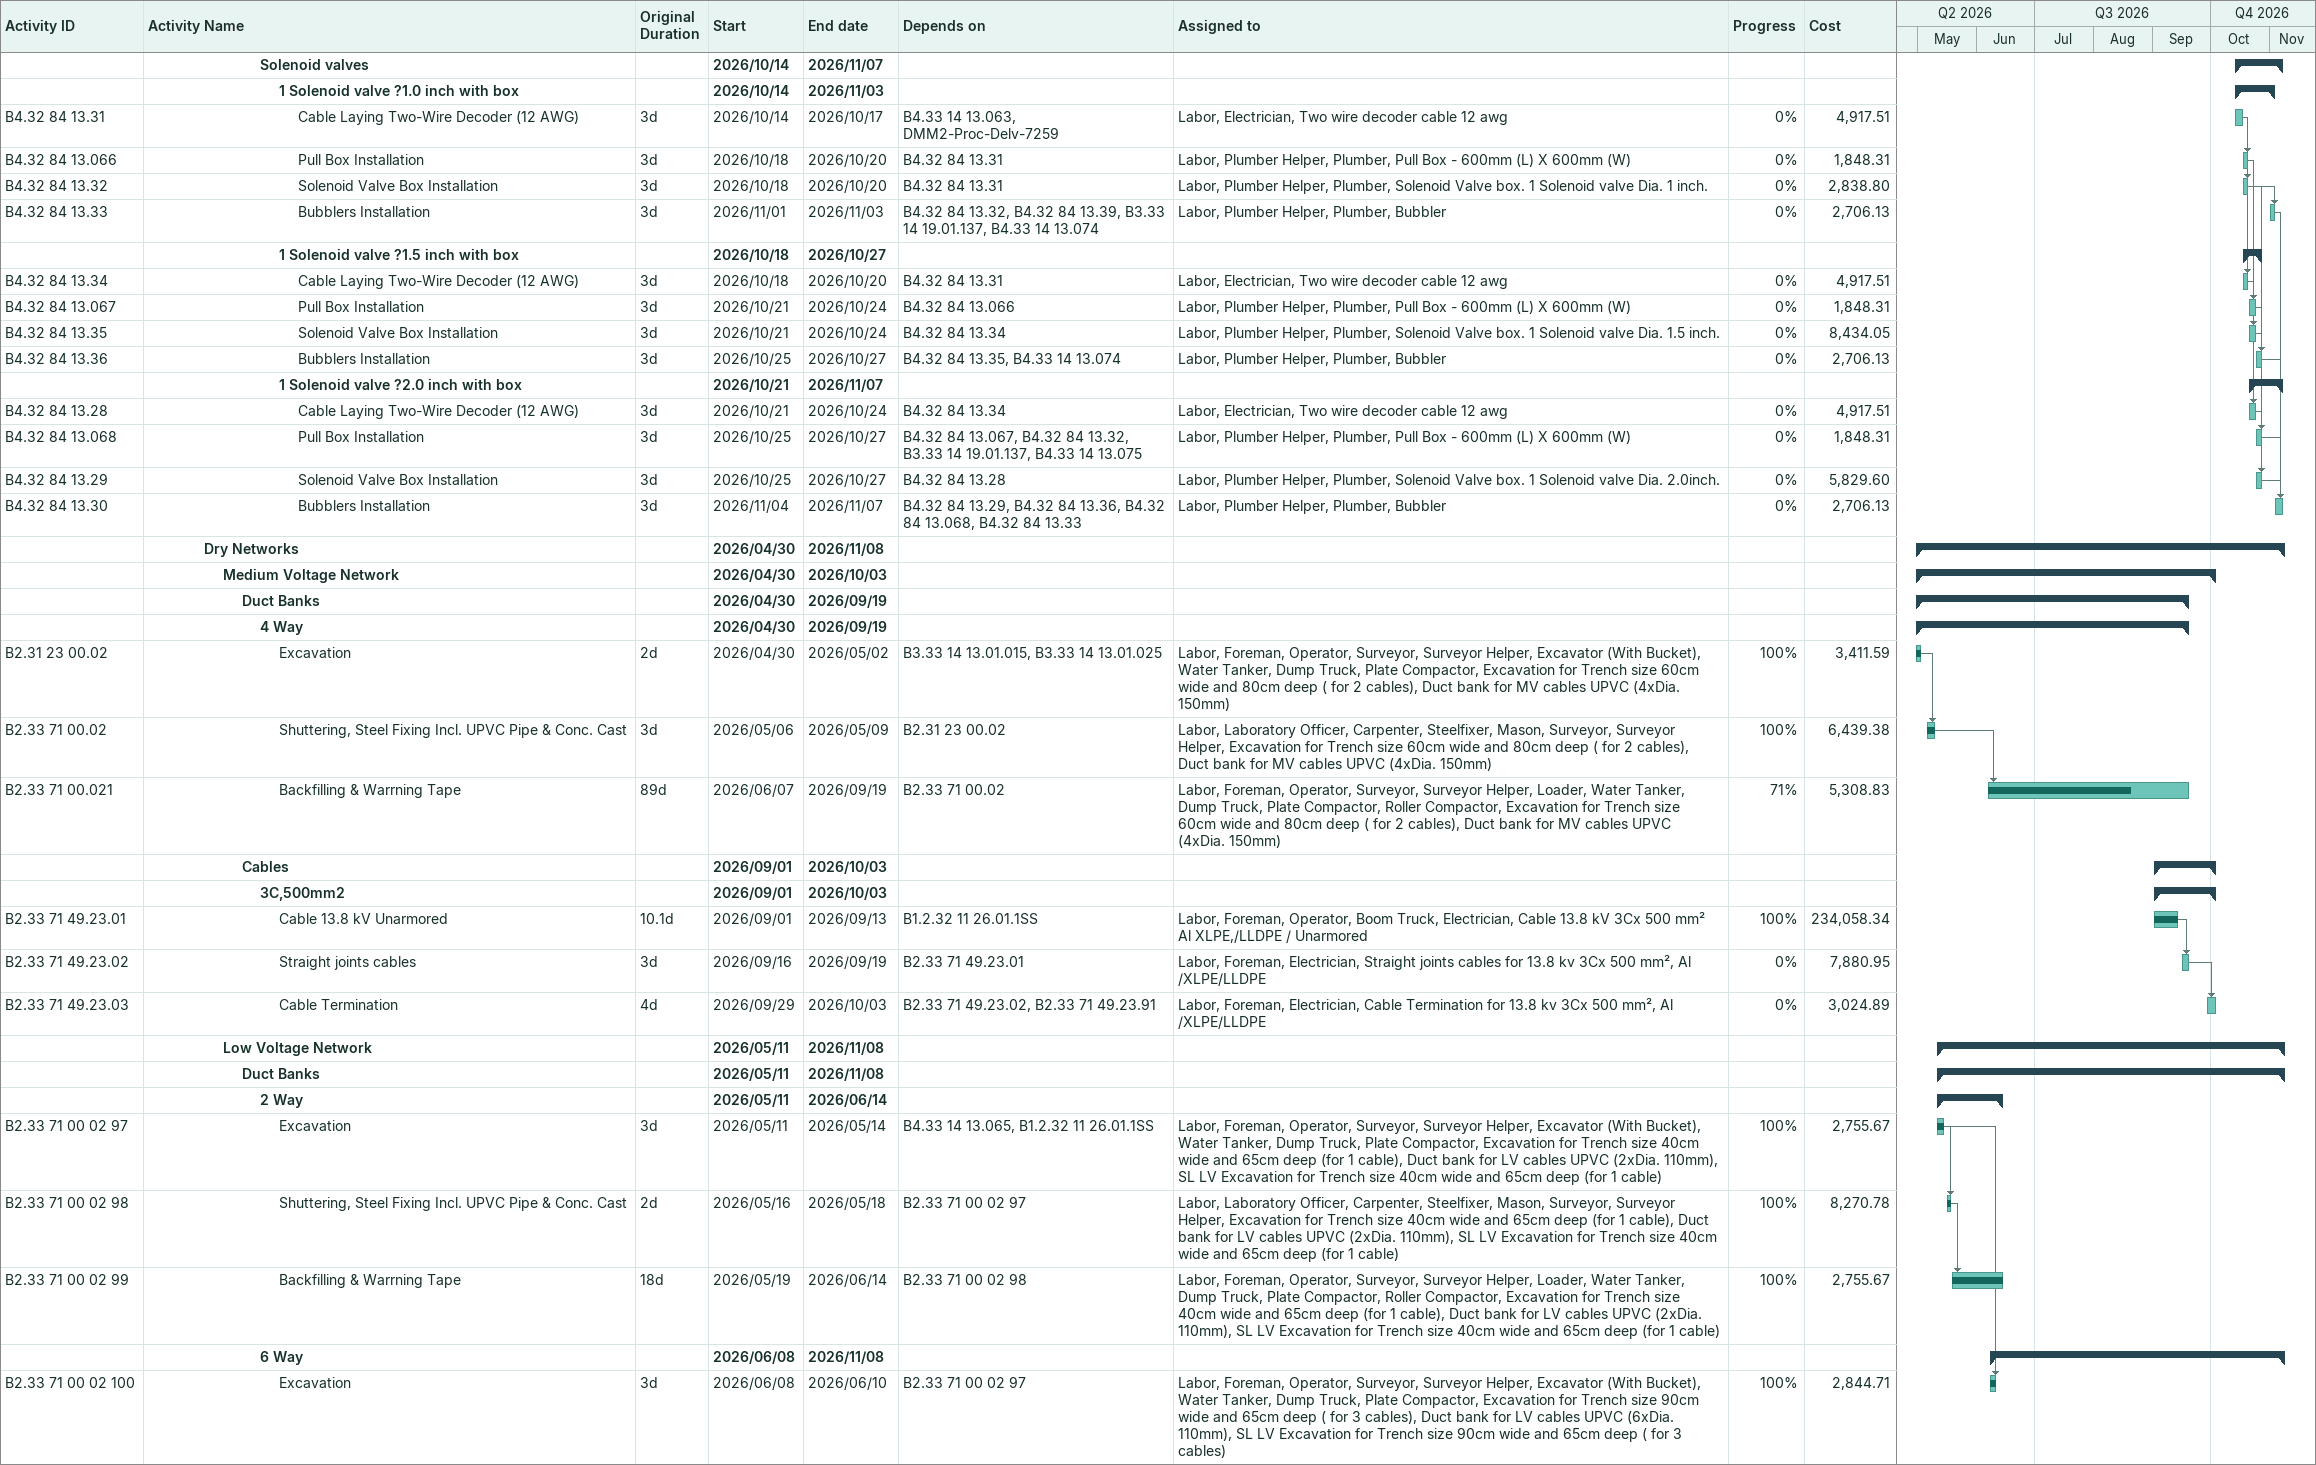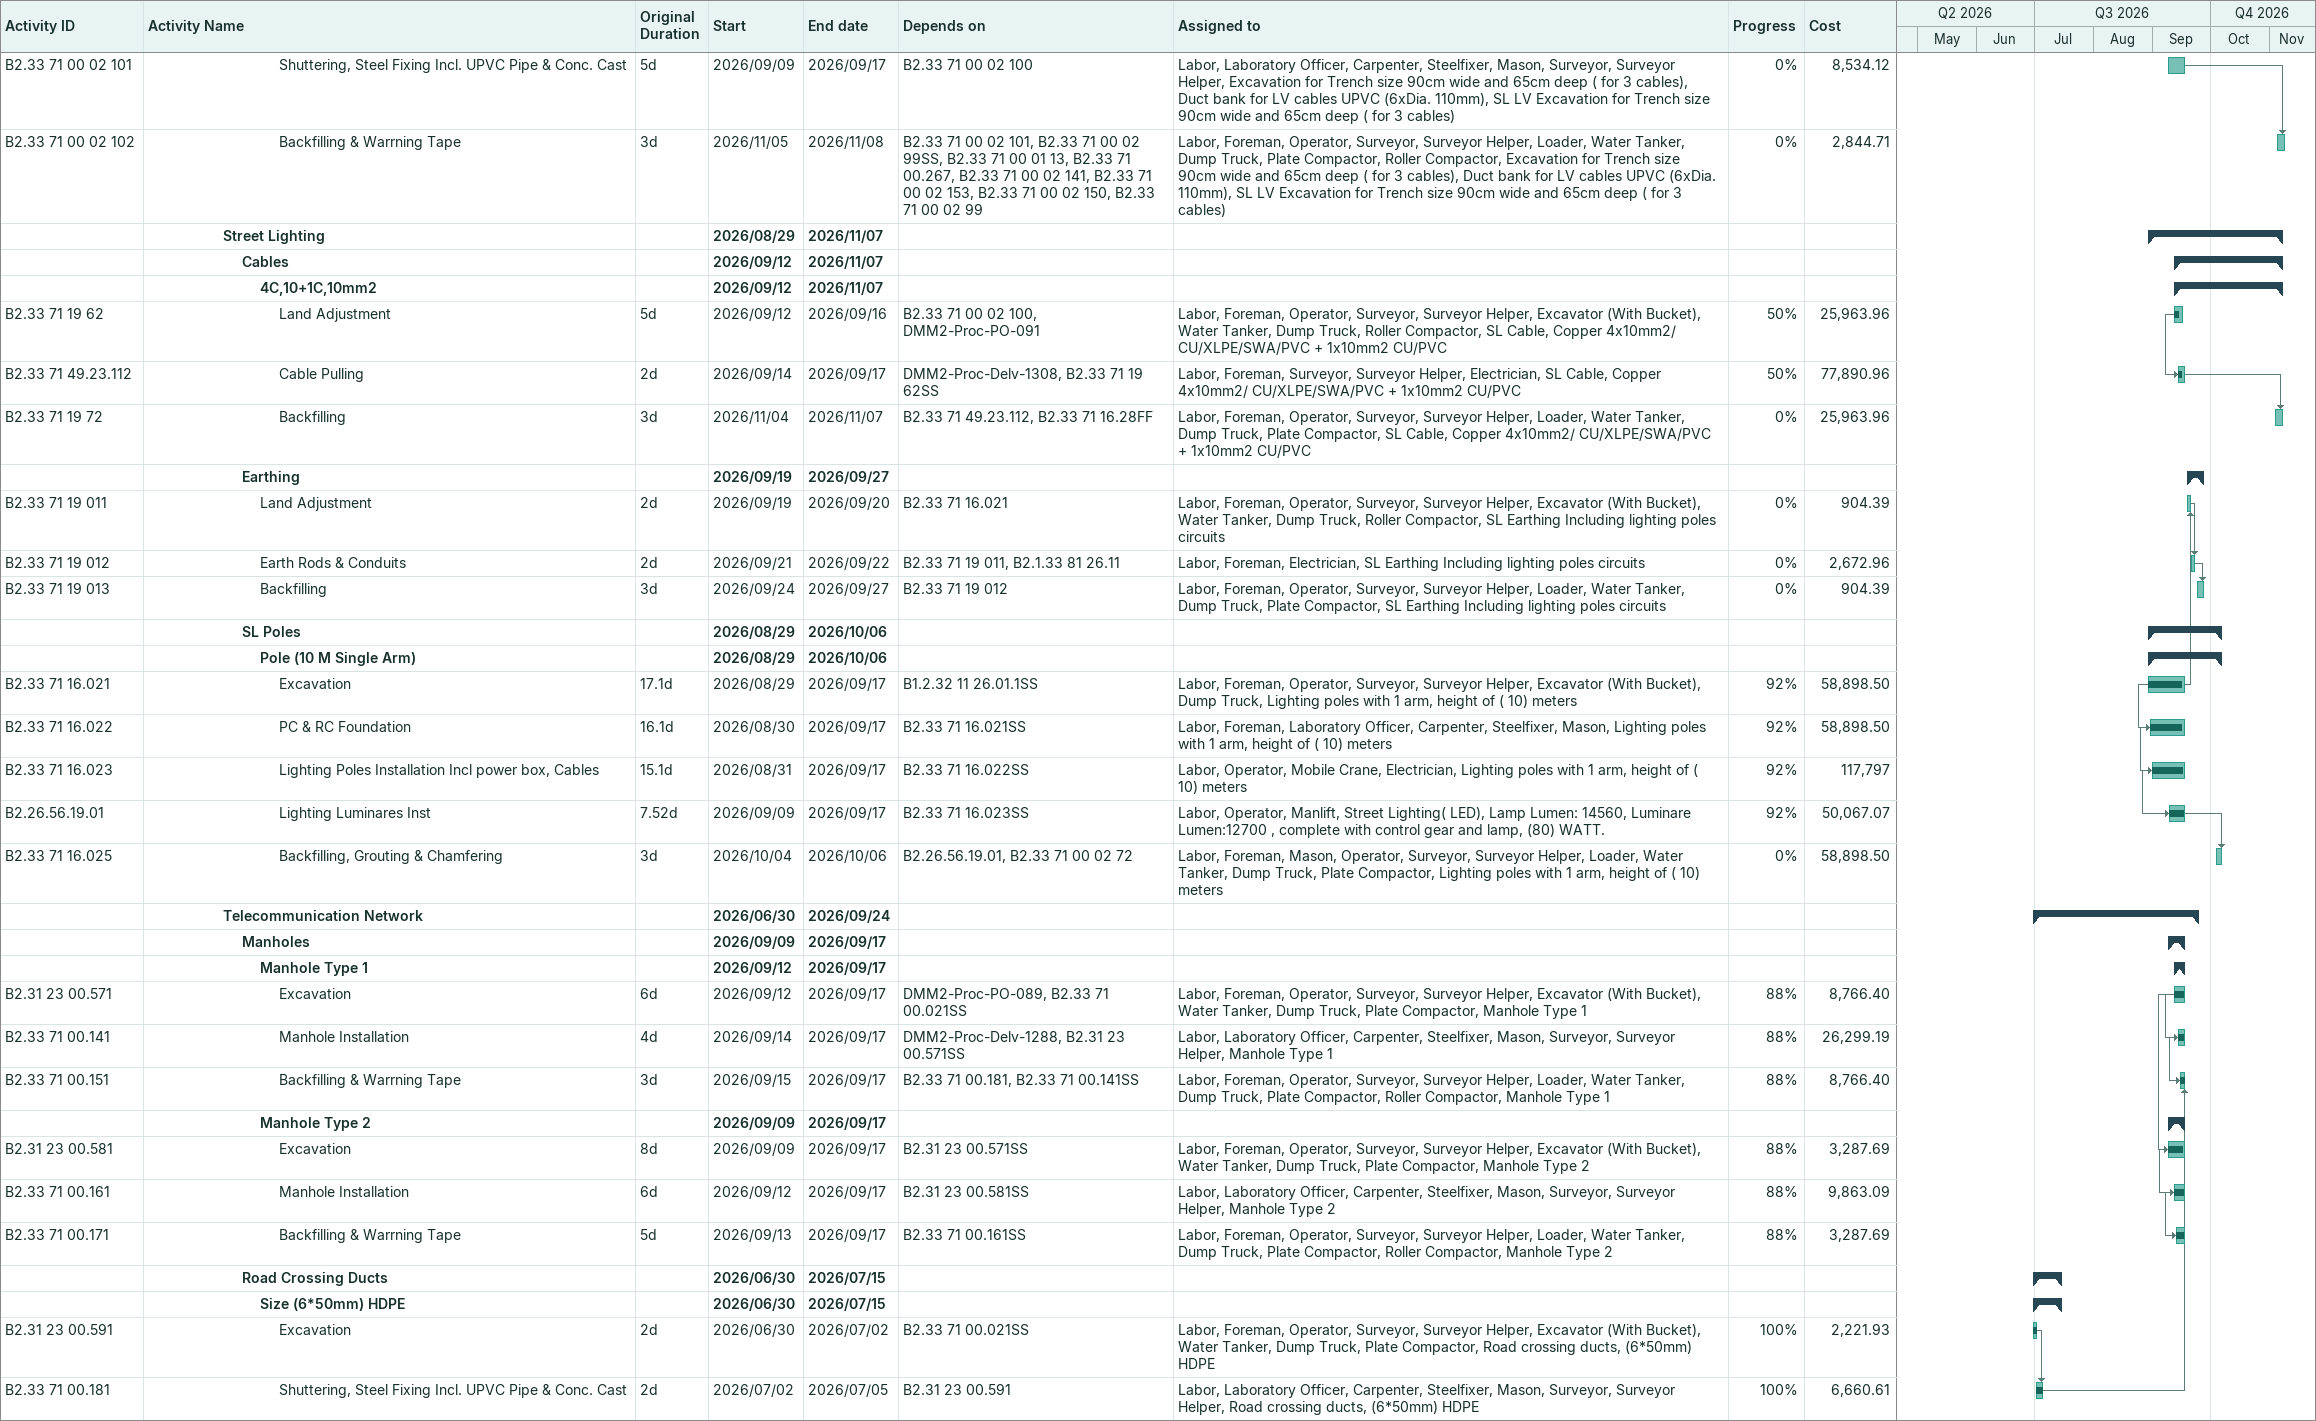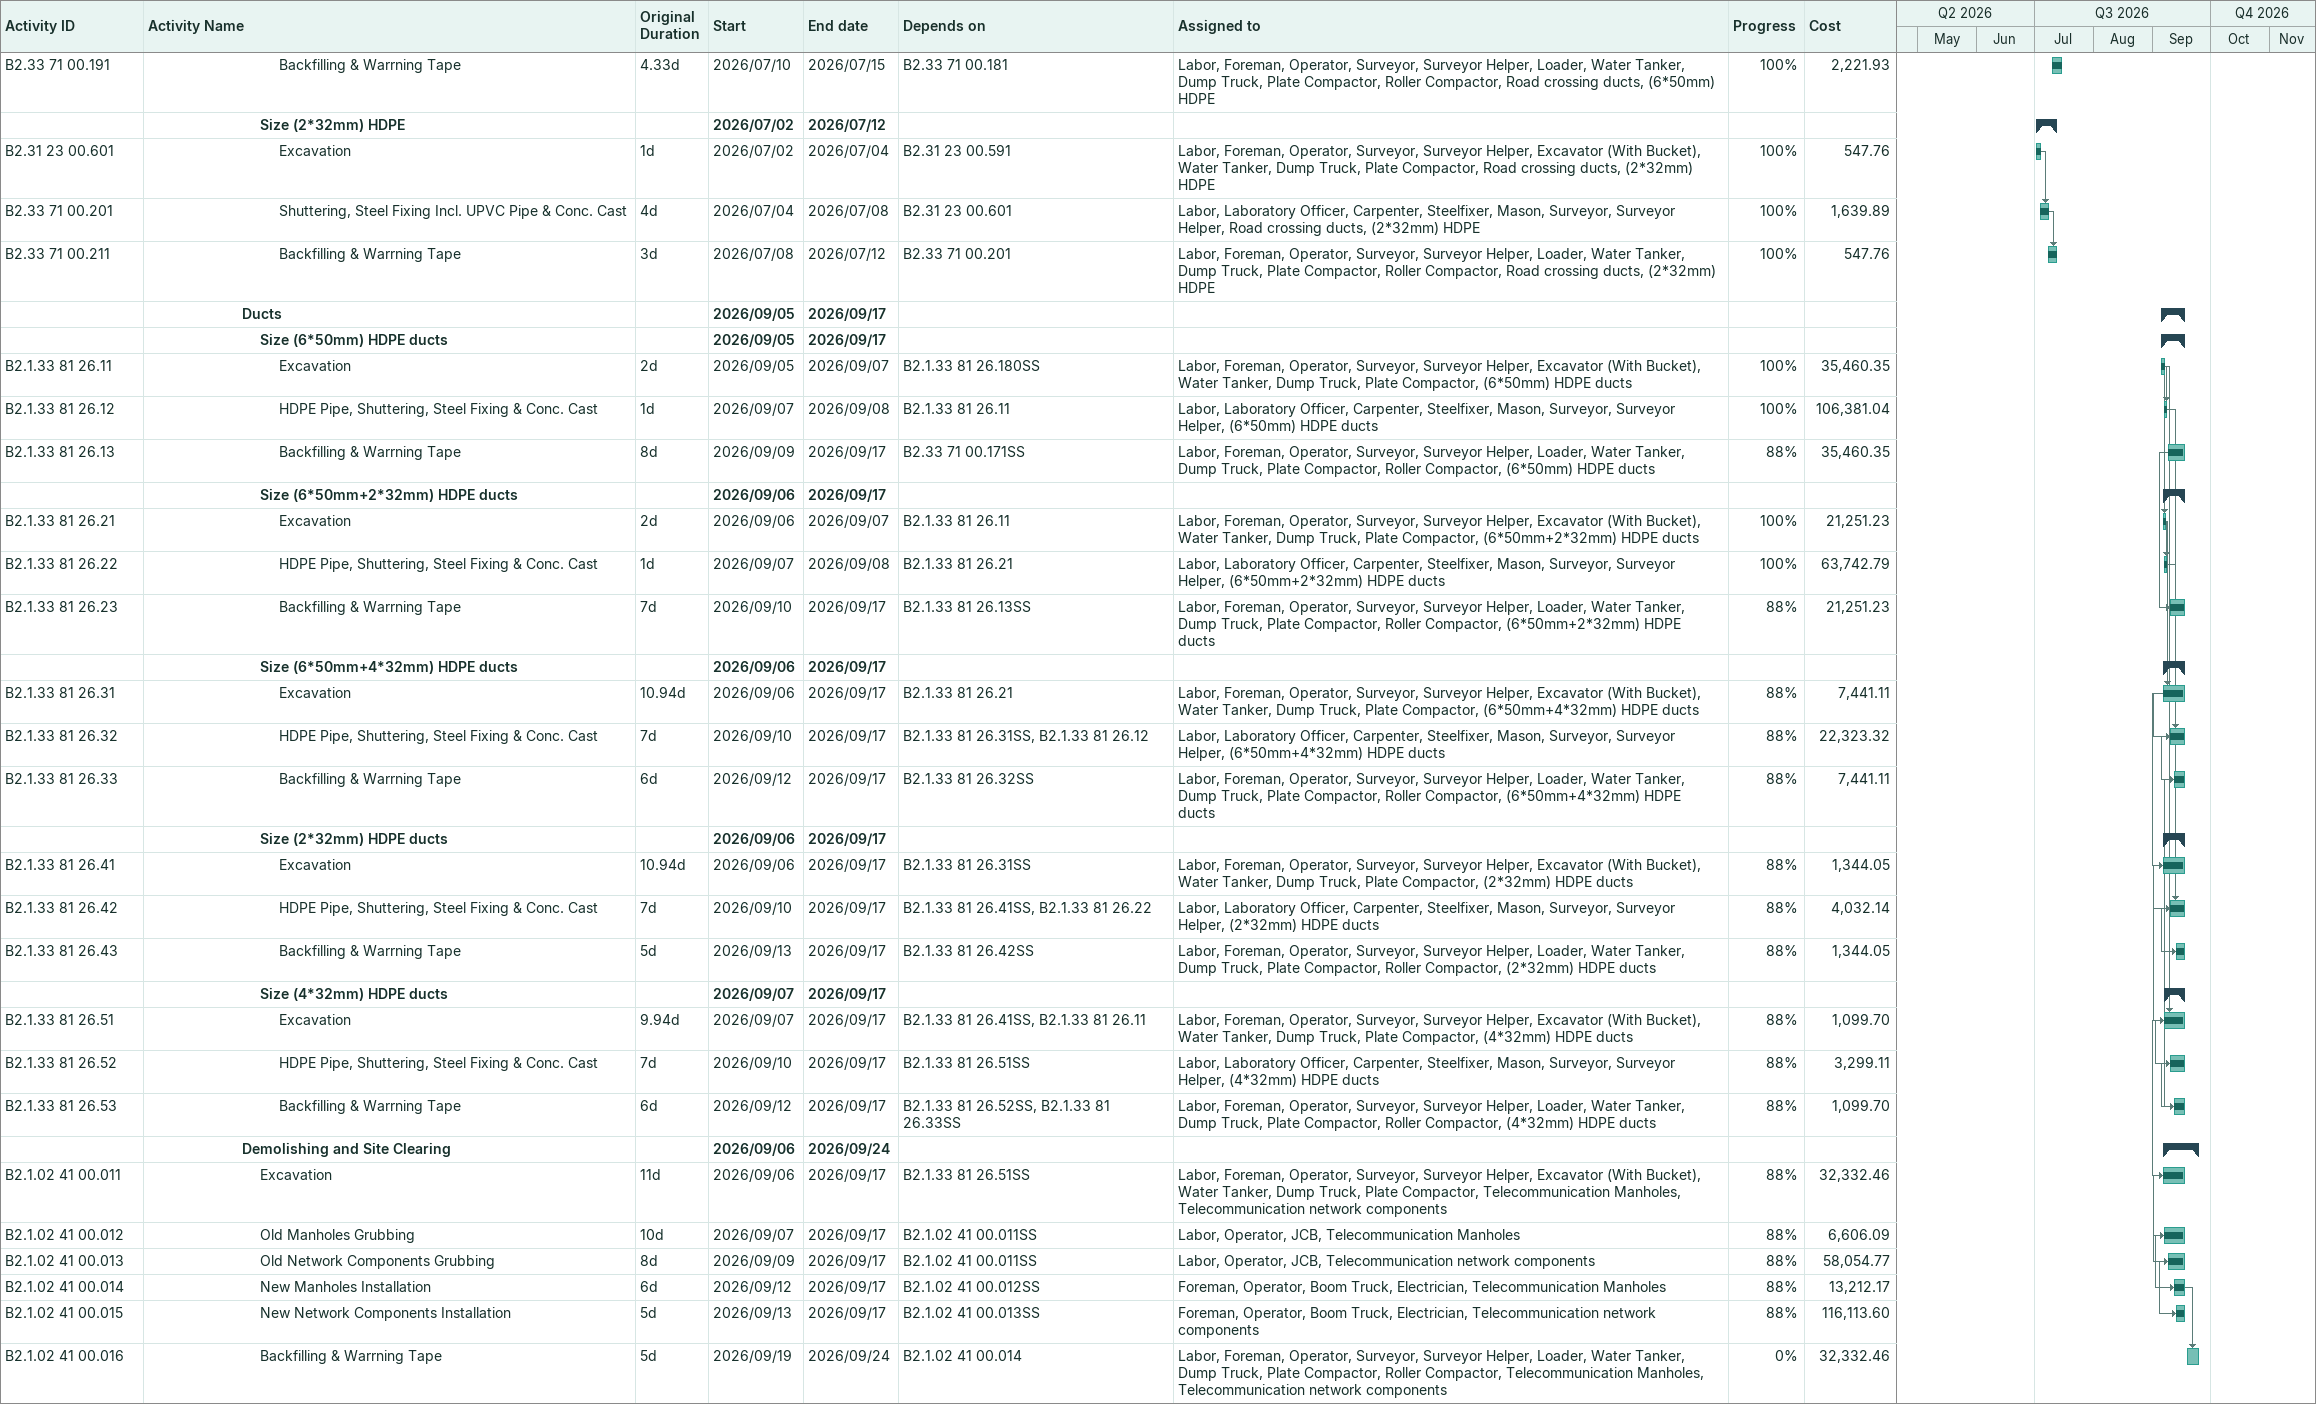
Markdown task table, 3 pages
| ID | Level | Task | Original duration | Start | Finish | Predecessors | Resources | % complete | Cost |
|---|---|---|---|---|---|---|---|---|---|
|  | 7 | **Solenoid valves** |  | 2026-10-14 | 2026-11-07 |  |  |  |  |
|  | 8 | **1 Solenoid valve ?1.0 inch with box** |  | 2026-10-14 | 2026-11-03 |  |  |  |  |
| B4.32 84 13.31 | 9 | Cable Laying Two-Wire Decoder (12 AWG) | 3d | 2026-10-14 | 2026-10-17 | B4.33 14 13.063, DMM2-Proc-Delv-7259 | Labor, Electrician, Two wire decoder cable 12 awg | 0 | 4917.51 |
| B4.32 84 13.066 | 9 | Pull Box Installation | 3d | 2026-10-18 | 2026-10-20 | B4.32 84 13.31 | Labor, Plumber Helper, Plumber, Pull Box - 600mm (L) X 600mm (W) | 0 | 1848.31 |
| B4.32 84 13.32 | 9 | Solenoid Valve Box Installation | 3d | 2026-10-18 | 2026-10-20 | B4.32 84 13.31 | Labor, Plumber Helper, Plumber, Solenoid Valve box. 1 Solenoid valve Dia. 1 inch. | 0 | 2838.80 |
| B4.32 84 13.33 | 9 | Bubblers Installation | 3d | 2026-11-01 | 2026-11-03 | B4.32 84 13.32, B4.32 84 13.39, B3.33 14 19.01.137, B4.33 14 13.074 | Labor, Plumber Helper, Plumber, Bubbler | 0 | 2706.13 |
|  | 8 | **1 Solenoid valve ?1.5 inch with box** |  | 2026-10-18 | 2026-10-27 |  |  |  |  |
| B4.32 84 13.34 | 9 | Cable Laying Two-Wire Decoder (12 AWG) | 3d | 2026-10-18 | 2026-10-20 | B4.32 84 13.31 | Labor, Electrician, Two wire decoder cable 12 awg | 0 | 4917.51 |
| B4.32 84 13.067 | 9 | Pull Box Installation | 3d | 2026-10-21 | 2026-10-24 | B4.32 84 13.066 | Labor, Plumber Helper, Plumber, Pull Box - 600mm (L) X 600mm (W) | 0 | 1848.31 |
| B4.32 84 13.35 | 9 | Solenoid Valve Box Installation | 3d | 2026-10-21 | 2026-10-24 | B4.32 84 13.34 | Labor, Plumber Helper, Plumber, Solenoid Valve box. 1 Solenoid valve Dia. 1.5 inch. | 0 | 8434.05 |
| B4.32 84 13.36 | 9 | Bubblers Installation | 3d | 2026-10-25 | 2026-10-27 | B4.32 84 13.35, B4.33 14 13.074 | Labor, Plumber Helper, Plumber, Bubbler | 0 | 2706.13 |
|  | 8 | **1 Solenoid valve ?2.0 inch with box** |  | 2026-10-21 | 2026-11-07 |  |  |  |  |
| B4.32 84 13.28 | 9 | Cable Laying Two-Wire Decoder (12 AWG) | 3d | 2026-10-21 | 2026-10-24 | B4.32 84 13.34 | Labor, Electrician, Two wire decoder cable 12 awg | 0 | 4917.51 |
| B4.32 84 13.068 | 9 | Pull Box Installation | 3d | 2026-10-25 | 2026-10-27 | B4.32 84 13.067, B4.32 84 13.32, B3.33 14 19.01.137, B4.33 14 13.075 | Labor, Plumber Helper, Plumber, Pull Box - 600mm (L) X 600mm (W) | 0 | 1848.31 |
| B4.32 84 13.29 | 9 | Solenoid Valve Box Installation | 3d | 2026-10-25 | 2026-10-27 | B4.32 84 13.28 | Labor, Plumber Helper, Plumber, Solenoid Valve box. 1 Solenoid valve Dia. 2.0inch. | 0 | 5829.60 |
| B4.32 84 13.30 | 9 | Bubblers Installation | 3d | 2026-11-04 | 2026-11-07 | B4.32 84 13.29, B4.32 84 13.36, B4.32 84 13.068, B4.32 84 13.33 | Labor, Plumber Helper, Plumber, Bubbler | 0 | 2706.13 |
|  | 4 | **Dry Networks** |  | 2026-04-30 | 2026-11-08 |  |  |  |  |
|  | 5 | **Medium Voltage Network** |  | 2026-04-30 | 2026-10-03 |  |  |  |  |
|  | 6 | **Duct Banks** |  | 2026-04-30 | 2026-09-19 |  |  |  |  |
|  | 7 | **4 Way** |  | 2026-04-30 | 2026-09-19 |  |  |  |  |
| B2.31 23 00.02 | 8 | Excavation | 2d | 2026-04-30 | 2026-05-02 | B3.33 14 13.01.015, B3.33 14 13.01.025 | Labor, Foreman, Operator, Surveyor, Surveyor Helper, Excavator (With Bucket), Water Tanker, Dump Truck, Plate Compactor, Excavation for Trench size 60cm wide and 80cm deep ( for 2 cables), Duct bank for MV cables UPVC (4xDia. 150mm) | 100 | 3411.59 |
| B2.33 71 00.02 | 8 | Shuttering, Steel Fixing Incl. UPVC Pipe & Conc. Cast | 3d | 2026-05-06 | 2026-05-09 | B2.31 23 00.02 | Labor, Laboratory Officer, Carpenter, Steelfixer, Mason, Surveyor, Surveyor Helper, Excavation for Trench size 60cm wide and 80cm deep ( for 2 cables), Duct bank for MV cables UPVC (4xDia. 150mm) | 100 | 6439.38 |
| B2.33 71 00.021 | 8 | Backfilling & Warrning Tape | 89d | 2026-06-07 | 2026-09-19 | B2.33 71 00.02 | Labor, Foreman, Operator, Surveyor, Surveyor Helper, Loader, Water Tanker, Dump Truck, Plate Compactor, Roller Compactor, Excavation for Trench size 60cm wide and 80cm deep ( for 2 cables), Duct bank for MV cables UPVC (4xDia. 150mm) | 71 | 5308.83 |
|  | 6 | **Cables** |  | 2026-09-01 | 2026-10-03 |  |  |  |  |
|  | 7 | **3C,500mm2** |  | 2026-09-01 | 2026-10-03 |  |  |  |  |
| B2.33 71 49.23.01 | 8 | Cable 13.8 kV Unarmored | 10.1d | 2026-09-01 | 2026-09-13 | B1.2.32 11 26.01.1SS | Labor, Foreman, Operator, Boom Truck, Electrician, Cable 13.8 kV 3Cx 500 mm² Al XLPE,/LLDPE / Unarmored | 100 | 234058.34 |
| B2.33 71 49.23.02 | 8 | Straight joints cables | 3d | 2026-09-16 | 2026-09-19 | B2.33 71 49.23.01 | Labor, Foreman, Electrician, Straight joints cables for 13.8 kv 3Cx 500 mm², Al /XLPE/LLDPE | 0 | 7880.95 |
| B2.33 71 49.23.03 | 8 | Cable Termination | 4d | 2026-09-29 | 2026-10-03 | B2.33 71 49.23.02, B2.33 71 49.23.91 | Labor, Foreman, Electrician, Cable Termination for 13.8 kv 3Cx 500 mm², Al /XLPE/LLDPE | 0 | 3024.89 |
|  | 5 | **Low Voltage Network** |  | 2026-05-11 | 2026-11-08 |  |  |  |  |
|  | 6 | **Duct Banks** |  | 2026-05-11 | 2026-11-08 |  |  |  |  |
|  | 7 | **2 Way** |  | 2026-05-11 | 2026-06-14 |  |  |  |  |
| B2.33 71 00 02 97 | 8 | Excavation | 3d | 2026-05-11 | 2026-05-14 | B4.33 14 13.065, B1.2.32 11 26.01.1SS | Labor, Foreman, Operator, Surveyor, Surveyor Helper, Excavator (With Bucket), Water Tanker, Dump Truck, Plate Compactor, Excavation for Trench size 40cm wide and 65cm deep (for 1 cable), Duct bank for LV cables UPVC (2xDia. 110mm), SL LV Excavation for Trench size 40cm wide and 65cm deep (for 1 cable) | 100 | 2755.67 |
| B2.33 71 00 02 98 | 8 | Shuttering, Steel Fixing Incl. UPVC Pipe & Conc. Cast | 2d | 2026-05-16 | 2026-05-18 | B2.33 71 00 02 97 | Labor, Laboratory Officer, Carpenter, Steelfixer, Mason, Surveyor, Surveyor Helper, Excavation for Trench size 40cm wide and 65cm deep (for 1 cable), Duct bank for LV cables UPVC (2xDia. 110mm), SL LV Excavation for Trench size 40cm wide and 65cm deep (for 1 cable) | 100 | 8270.78 |
| B2.33 71 00 02 99 | 8 | Backfilling & Warrning Tape | 18d | 2026-05-19 | 2026-06-14 | B2.33 71 00 02 98 | Labor, Foreman, Operator, Surveyor, Surveyor Helper, Loader, Water Tanker, Dump Truck, Plate Compactor, Roller Compactor, Excavation for Trench size 40cm wide and 65cm deep (for 1 cable), Duct bank for LV cables UPVC (2xDia. 110mm), SL LV Excavation for Trench size 40cm wide and 65cm deep (for 1 cable) | 100 | 2755.67 |
|  | 7 | **6 Way** |  | 2026-06-08 | 2026-11-08 |  |  |  |  |
| B2.33 71 00 02 100 | 8 | Excavation | 3d | 2026-06-08 | 2026-06-10 | B2.33 71 00 02 97 | Labor, Foreman, Operator, Surveyor, Surveyor Helper, Excavator (With Bucket), Water Tanker, Dump Truck, Plate Compactor, Excavation for Trench size 90cm wide and 65cm deep ( for 3 cables), Duct bank for LV cables UPVC (6xDia. 110mm), SL LV Excavation for Trench size 90cm wide and 65cm deep ( for 3 cables) | 100 | 2844.71 |
| B2.33 71 00 02 101 | 8 | Shuttering, Steel Fixing Incl. UPVC Pipe & Conc. Cast | 5d | 2026-09-09 | 2026-09-17 | B2.33 71 00 02 100 | Labor, Laboratory Officer, Carpenter, Steelfixer, Mason, Surveyor, Surveyor Helper, Excavation for Trench size 90cm wide and 65cm deep ( for 3 cables), Duct bank for LV cables UPVC (6xDia. 110mm), SL LV Excavation for Trench size 90cm wide and 65cm deep ( for 3 cables) | 0 | 8534.12 |
| B2.33 71 00 02 102 | 8 | Backfilling & Warrning Tape | 3d | 2026-11-05 | 2026-11-08 | B2.33 71 00 02 101, B2.33 71 00 02 99SS, B2.33 71 00 01 13, B2.33 71 00.267, B2.33 71 00 02 141, B2.33 71 00 02 153, B2.33 71 00 02 150, B2.33 71 00 02 99 | Labor, Foreman, Operator, Surveyor, Surveyor Helper, Loader, Water Tanker, Dump Truck, Plate Compactor, Roller Compactor, Excavation for Trench size 90cm wide and 65cm deep ( for 3 cables), Duct bank for LV cables UPVC (6xDia. 110mm), SL LV Excavation for Trench size 90cm wide and 65cm deep ( for 3 cables) | 0 | 2844.71 |
|  | 5 | **Street Lighting** |  | 2026-08-29 | 2026-11-07 |  |  |  |  |
|  | 6 | **Cables** |  | 2026-09-12 | 2026-11-07 |  |  |  |  |
|  | 7 | **4C,10+1C,10mm2** |  | 2026-09-12 | 2026-11-07 |  |  |  |  |
| B2.33 71 19 62 | 8 | Land Adjustment | 5d | 2026-09-12 | 2026-09-16 | B2.33 71 00 02 100, DMM2-Proc-PO-091 | Labor, Foreman, Operator, Surveyor, Surveyor Helper, Excavator (With Bucket), Water Tanker, Dump Truck, Roller Compactor, SL Cable, Copper 4x10mm2/ CU/XLPE/SWA/PVC + 1x10mm2 CU/PVC | 50 | 25963.96 |
| B2.33 71 49.23.112 | 8 | Cable Pulling | 2d | 2026-09-14 | 2026-09-17 | DMM2-Proc-Delv-1308, B2.33 71 19 62SS | Labor, Foreman, Surveyor, Surveyor Helper, Electrician, SL Cable, Copper 4x10mm2/ CU/XLPE/SWA/PVC + 1x10mm2 CU/PVC | 50 | 77890.96 |
| B2.33 71 19 72 | 8 | Backfilling | 3d | 2026-11-04 | 2026-11-07 | B2.33 71 49.23.112, B2.33 71 16.28FF | Labor, Foreman, Operator, Surveyor, Surveyor Helper, Loader, Water Tanker, Dump Truck, Plate Compactor, SL Cable, Copper 4x10mm2/ CU/XLPE/SWA/PVC + 1x10mm2 CU/PVC | 0 | 25963.96 |
|  | 6 | **Earthing** |  | 2026-09-19 | 2026-09-27 |  |  |  |  |
| B2.33 71 19 011 | 7 | Land Adjustment | 2d | 2026-09-19 | 2026-09-20 | B2.33 71 16.021 | Labor, Foreman, Operator, Surveyor, Surveyor Helper, Excavator (With Bucket), Water Tanker, Dump Truck, Roller Compactor, SL Earthing Including lighting poles circuits | 0 | 904.39 |
| B2.33 71 19 012 | 7 | Earth Rods & Conduits | 2d | 2026-09-21 | 2026-09-22 | B2.33 71 19 011, B2.1.33 81 26.11 | Labor, Foreman, Electrician, SL Earthing Including lighting poles circuits | 0 | 2672.96 |
| B2.33 71 19 013 | 7 | Backfilling | 3d | 2026-09-24 | 2026-09-27 | B2.33 71 19 012 | Labor, Foreman, Operator, Surveyor, Surveyor Helper, Loader, Water Tanker, Dump Truck, Plate Compactor, SL Earthing Including lighting poles circuits | 0 | 904.39 |
|  | 6 | **SL Poles** |  | 2026-08-29 | 2026-10-06 |  |  |  |  |
|  | 7 | **Pole (10 M Single Arm)** |  | 2026-08-29 | 2026-10-06 |  |  |  |  |
| B2.33 71 16.021 | 8 | Excavation | 17.1d | 2026-08-29 | 2026-09-17 | B1.2.32 11 26.01.1SS | Labor, Foreman, Operator, Surveyor, Surveyor Helper, Excavator (With Bucket), Dump Truck, Lighting poles with 1 arm, height of ( 10) meters | 92 | 58898.50 |
| B2.33 71 16.022 | 8 | PC & RC Foundation | 16.1d | 2026-08-30 | 2026-09-17 | B2.33 71 16.021SS | Labor, Foreman, Laboratory Officer, Carpenter, Steelfixer, Mason, Lighting poles with 1 arm, height of ( 10) meters | 92 | 58898.50 |
| B2.33 71 16.023 | 8 | Lighting Poles Installation Incl power box, Cables | 15.1d | 2026-08-31 | 2026-09-17 | B2.33 71 16.022SS | Labor, Operator, Mobile Crane, Electrician, Lighting poles with 1 arm, height of ( 10) meters | 92 | 117797 |
| B2.26.56.19.01 | 8 | Lighting Luminares Inst | 7.52d | 2026-09-09 | 2026-09-17 | B2.33 71 16.023SS | Labor, Operator, Manlift, Street Lighting( LED), Lamp Lumen: 14560, Luminare Lumen:12700 , complete with control gear and lamp, (80) WATT. | 92 | 50067.07 |
| B2.33 71 16.025 | 8 | Backfilling, Grouting & Chamfering | 3d | 2026-10-04 | 2026-10-06 | B2.26.56.19.01, B2.33 71 00 02 72 | Labor, Foreman, Mason, Operator, Surveyor, Surveyor Helper, Loader, Water Tanker, Dump Truck, Plate Compactor, Lighting poles with 1 arm, height of ( 10) meters | 0 | 58898.50 |
|  | 5 | **Telecommunication Network** |  | 2026-06-30 | 2026-09-24 |  |  |  |  |
|  | 6 | **Manholes** |  | 2026-09-09 | 2026-09-17 |  |  |  |  |
|  | 7 | **Manhole Type 1** |  | 2026-09-12 | 2026-09-17 |  |  |  |  |
| B2.31 23 00.571 | 8 | Excavation | 6d | 2026-09-12 | 2026-09-17 | DMM2-Proc-PO-089, B2.33 71 00.021SS | Labor, Foreman, Operator, Surveyor, Surveyor Helper, Excavator (With Bucket), Water Tanker, Dump Truck, Plate Compactor, Manhole Type 1 | 88 | 8766.40 |
| B2.33 71 00.141 | 8 | Manhole Installation | 4d | 2026-09-14 | 2026-09-17 | DMM2-Proc-Delv-1288, B2.31 23 00.571SS | Labor, Laboratory Officer, Carpenter, Steelfixer, Mason, Surveyor, Surveyor Helper, Manhole Type 1 | 88 | 26299.19 |
| B2.33 71 00.151 | 8 | Backfilling & Warrning Tape | 3d | 2026-09-15 | 2026-09-17 | B2.33 71 00.181, B2.33 71 00.141SS | Labor, Foreman, Operator, Surveyor, Surveyor Helper, Loader, Water Tanker, Dump Truck, Plate Compactor, Roller Compactor, Manhole Type 1 | 88 | 8766.40 |
|  | 7 | **Manhole Type 2** |  | 2026-09-09 | 2026-09-17 |  |  |  |  |
| B2.31 23 00.581 | 8 | Excavation | 8d | 2026-09-09 | 2026-09-17 | B2.31 23 00.571SS | Labor, Foreman, Operator, Surveyor, Surveyor Helper, Excavator (With Bucket), Water Tanker, Dump Truck, Plate Compactor, Manhole Type 2 | 88 | 3287.69 |
| B2.33 71 00.161 | 8 | Manhole Installation | 6d | 2026-09-12 | 2026-09-17 | B2.31 23 00.581SS | Labor, Laboratory Officer, Carpenter, Steelfixer, Mason, Surveyor, Surveyor Helper, Manhole Type 2 | 88 | 9863.09 |
| B2.33 71 00.171 | 8 | Backfilling & Warrning Tape | 5d | 2026-09-13 | 2026-09-17 | B2.33 71 00.161SS | Labor, Foreman, Operator, Surveyor, Surveyor Helper, Loader, Water Tanker, Dump Truck, Plate Compactor, Roller Compactor, Manhole Type 2 | 88 | 3287.69 |
|  | 6 | **Road Crossing Ducts** |  | 2026-06-30 | 2026-07-15 |  |  |  |  |
|  | 7 | **Size (6*50mm) HDPE** |  | 2026-06-30 | 2026-07-15 |  |  |  |  |
| B2.31 23 00.591 | 8 | Excavation | 2d | 2026-06-30 | 2026-07-02 | B2.33 71 00.021SS | Labor, Foreman, Operator, Surveyor, Surveyor Helper, Excavator (With Bucket), Water Tanker, Dump Truck, Plate Compactor, Road crossing ducts, (6*50mm) HDPE | 100 | 2221.93 |
| B2.33 71 00.181 | 8 | Shuttering, Steel Fixing Incl. UPVC Pipe & Conc. Cast | 2d | 2026-07-02 | 2026-07-05 | B2.31 23 00.591 | Labor, Laboratory Officer, Carpenter, Steelfixer, Mason, Surveyor, Surveyor Helper, Road crossing ducts, (6*50mm) HDPE | 100 | 6660.61 |
| B2.33 71 00.191 | 8 | Backfilling & Warrning Tape | 4.33d | 2026-07-10 | 2026-07-15 | B2.33 71 00.181 | Labor, Foreman, Operator, Surveyor, Surveyor Helper, Loader, Water Tanker, Dump Truck, Plate Compactor, Roller Compactor, Road crossing ducts, (6*50mm) HDPE | 100 | 2221.93 |
|  | 7 | **Size (2*32mm) HDPE** |  | 2026-07-02 | 2026-07-12 |  |  |  |  |
| B2.31 23 00.601 | 8 | Excavation | 1d | 2026-07-02 | 2026-07-04 | B2.31 23 00.591 | Labor, Foreman, Operator, Surveyor, Surveyor Helper, Excavator (With Bucket), Water Tanker, Dump Truck, Plate Compactor, Road crossing ducts, (2*32mm) HDPE | 100 | 547.76 |
| B2.33 71 00.201 | 8 | Shuttering, Steel Fixing Incl. UPVC Pipe & Conc. Cast | 4d | 2026-07-04 | 2026-07-08 | B2.31 23 00.601 | Labor, Laboratory Officer, Carpenter, Steelfixer, Mason, Surveyor, Surveyor Helper, Road crossing ducts, (2*32mm) HDPE | 100 | 1639.89 |
| B2.33 71 00.211 | 8 | Backfilling & Warrning Tape | 3d | 2026-07-08 | 2026-07-12 | B2.33 71 00.201 | Labor, Foreman, Operator, Surveyor, Surveyor Helper, Loader, Water Tanker, Dump Truck, Plate Compactor, Roller Compactor, Road crossing ducts, (2*32mm) HDPE | 100 | 547.76 |
|  | 6 | **Ducts** |  | 2026-09-05 | 2026-09-17 |  |  |  |  |
|  | 7 | **Size (6*50mm) HDPE ducts** |  | 2026-09-05 | 2026-09-17 |  |  |  |  |
| B2.1.33 81 26.11 | 8 | Excavation | 2d | 2026-09-05 | 2026-09-07 | B2.1.33 81 26.180SS | Labor, Foreman, Operator, Surveyor, Surveyor Helper, Excavator (With Bucket), Water Tanker, Dump Truck, Plate Compactor, (6*50mm) HDPE ducts | 100 | 35460.35 |
| B2.1.33 81 26.12 | 8 | HDPE Pipe, Shuttering, Steel Fixing & Conc. Cast | 1d | 2026-09-07 | 2026-09-08 | B2.1.33 81 26.11 | Labor, Laboratory Officer, Carpenter, Steelfixer, Mason, Surveyor, Surveyor Helper, (6*50mm) HDPE ducts | 100 | 106381.04 |
| B2.1.33 81 26.13 | 8 | Backfilling & Warrning Tape | 8d | 2026-09-09 | 2026-09-17 | B2.33 71 00.171SS | Labor, Foreman, Operator, Surveyor, Surveyor Helper, Loader, Water Tanker, Dump Truck, Plate Compactor, Roller Compactor, (6*50mm) HDPE ducts | 88 | 35460.35 |
|  | 7 | **Size (6*50mm+2*32mm) HDPE ducts** |  | 2026-09-06 | 2026-09-17 |  |  |  |  |
| B2.1.33 81 26.21 | 8 | Excavation | 2d | 2026-09-06 | 2026-09-07 | B2.1.33 81 26.11 | Labor, Foreman, Operator, Surveyor, Surveyor Helper, Excavator (With Bucket), Water Tanker, Dump Truck, Plate Compactor, (6*50mm+2*32mm) HDPE ducts | 100 | 21251.23 |
| B2.1.33 81 26.22 | 8 | HDPE Pipe, Shuttering, Steel Fixing & Conc. Cast | 1d | 2026-09-07 | 2026-09-08 | B2.1.33 81 26.21 | Labor, Laboratory Officer, Carpenter, Steelfixer, Mason, Surveyor, Surveyor Helper, (6*50mm+2*32mm) HDPE ducts | 100 | 63742.79 |
| B2.1.33 81 26.23 | 8 | Backfilling & Warrning Tape | 7d | 2026-09-10 | 2026-09-17 | B2.1.33 81 26.13SS | Labor, Foreman, Operator, Surveyor, Surveyor Helper, Loader, Water Tanker, Dump Truck, Plate Compactor, Roller Compactor, (6*50mm+2*32mm) HDPE ducts | 88 | 21251.23 |
|  | 7 | **Size (6*50mm+4*32mm) HDPE ducts** |  | 2026-09-06 | 2026-09-17 |  |  |  |  |
| B2.1.33 81 26.31 | 8 | Excavation | 10.94d | 2026-09-06 | 2026-09-17 | B2.1.33 81 26.21 | Labor, Foreman, Operator, Surveyor, Surveyor Helper, Excavator (With Bucket), Water Tanker, Dump Truck, Plate Compactor, (6*50mm+4*32mm) HDPE ducts | 88 | 7441.11 |
| B2.1.33 81 26.32 | 8 | HDPE Pipe, Shuttering, Steel Fixing & Conc. Cast | 7d | 2026-09-10 | 2026-09-17 | B2.1.33 81 26.31SS, B2.1.33 81 26.12 | Labor, Laboratory Officer, Carpenter, Steelfixer, Mason, Surveyor, Surveyor Helper, (6*50mm+4*32mm) HDPE ducts | 88 | 22323.32 |
| B2.1.33 81 26.33 | 8 | Backfilling & Warrning Tape | 6d | 2026-09-12 | 2026-09-17 | B2.1.33 81 26.32SS | Labor, Foreman, Operator, Surveyor, Surveyor Helper, Loader, Water Tanker, Dump Truck, Plate Compactor, Roller Compactor, (6*50mm+4*32mm) HDPE ducts | 88 | 7441.11 |
|  | 7 | **Size (2*32mm) HDPE ducts** |  | 2026-09-06 | 2026-09-17 |  |  |  |  |
| B2.1.33 81 26.41 | 8 | Excavation | 10.94d | 2026-09-06 | 2026-09-17 | B2.1.33 81 26.31SS | Labor, Foreman, Operator, Surveyor, Surveyor Helper, Excavator (With Bucket), Water Tanker, Dump Truck, Plate Compactor, (2*32mm) HDPE ducts | 88 | 1344.05 |
| B2.1.33 81 26.42 | 8 | HDPE Pipe, Shuttering, Steel Fixing & Conc. Cast | 7d | 2026-09-10 | 2026-09-17 | B2.1.33 81 26.41SS, B2.1.33 81 26.22 | Labor, Laboratory Officer, Carpenter, Steelfixer, Mason, Surveyor, Surveyor Helper, (2*32mm) HDPE ducts | 88 | 4032.14 |
| B2.1.33 81 26.43 | 8 | Backfilling & Warrning Tape | 5d | 2026-09-13 | 2026-09-17 | B2.1.33 81 26.42SS | Labor, Foreman, Operator, Surveyor, Surveyor Helper, Loader, Water Tanker, Dump Truck, Plate Compactor, Roller Compactor, (2*32mm) HDPE ducts | 88 | 1344.05 |
|  | 7 | **Size (4*32mm) HDPE ducts** |  | 2026-09-07 | 2026-09-17 |  |  |  |  |
| B2.1.33 81 26.51 | 8 | Excavation | 9.94d | 2026-09-07 | 2026-09-17 | B2.1.33 81 26.41SS, B2.1.33 81 26.11 | Labor, Foreman, Operator, Surveyor, Surveyor Helper, Excavator (With Bucket), Water Tanker, Dump Truck, Plate Compactor, (4*32mm) HDPE ducts | 88 | 1099.70 |
| B2.1.33 81 26.52 | 8 | HDPE Pipe, Shuttering, Steel Fixing & Conc. Cast | 7d | 2026-09-10 | 2026-09-17 | B2.1.33 81 26.51SS | Labor, Laboratory Officer, Carpenter, Steelfixer, Mason, Surveyor, Surveyor Helper, (4*32mm) HDPE ducts | 88 | 3299.11 |
| B2.1.33 81 26.53 | 8 | Backfilling & Warrning Tape | 6d | 2026-09-12 | 2026-09-17 | B2.1.33 81 26.52SS, B2.1.33 81 26.33SS | Labor, Foreman, Operator, Surveyor, Surveyor Helper, Loader, Water Tanker, Dump Truck, Plate Compactor, Roller Compactor, (4*32mm) HDPE ducts | 88 | 1099.70 |
|  | 6 | **Demolishing and Site Clearing** |  | 2026-09-06 | 2026-09-24 |  |  |  |  |
| B2.1.02 41 00.011 | 7 | Excavation | 11d | 2026-09-06 | 2026-09-17 | B2.1.33 81 26.51SS | Labor, Foreman, Operator, Surveyor, Surveyor Helper, Excavator (With Bucket), Water Tanker, Dump Truck, Plate Compactor, Telecommunication Manholes, Telecommunication network components | 88 | 32332.46 |
| B2.1.02 41 00.012 | 7 | Old Manholes Grubbing | 10d | 2026-09-07 | 2026-09-17 | B2.1.02 41 00.011SS | Labor, Operator, JCB, Telecommunication Manholes | 88 | 6606.09 |
| B2.1.02 41 00.013 | 7 | Old Network Components Grubbing | 8d | 2026-09-09 | 2026-09-17 | B2.1.02 41 00.011SS | Labor, Operator, JCB, Telecommunication network components | 88 | 58054.77 |
| B2.1.02 41 00.014 | 7 | New Manholes Installation | 6d | 2026-09-12 | 2026-09-17 | B2.1.02 41 00.012SS | Foreman, Operator, Boom Truck, Electrician, Telecommunication Manholes | 88 | 13212.17 |
| B2.1.02 41 00.015 | 7 | New Network Components Installation | 5d | 2026-09-13 | 2026-09-17 | B2.1.02 41 00.013SS | Foreman, Operator, Boom Truck, Electrician, Telecommunication network components | 88 | 116113.60 |
| B2.1.02 41 00.016 | 7 | Backfilling & Warrning Tape | 5d | 2026-09-19 | 2026-09-24 | B2.1.02 41 00.014 | Labor, Foreman, Operator, Surveyor, Surveyor Helper, Loader, Water Tanker, Dump Truck, Plate Compactor, Roller Compactor, Telecommunication Manholes, Telecommunication network components | 0 | 32332.46 |
